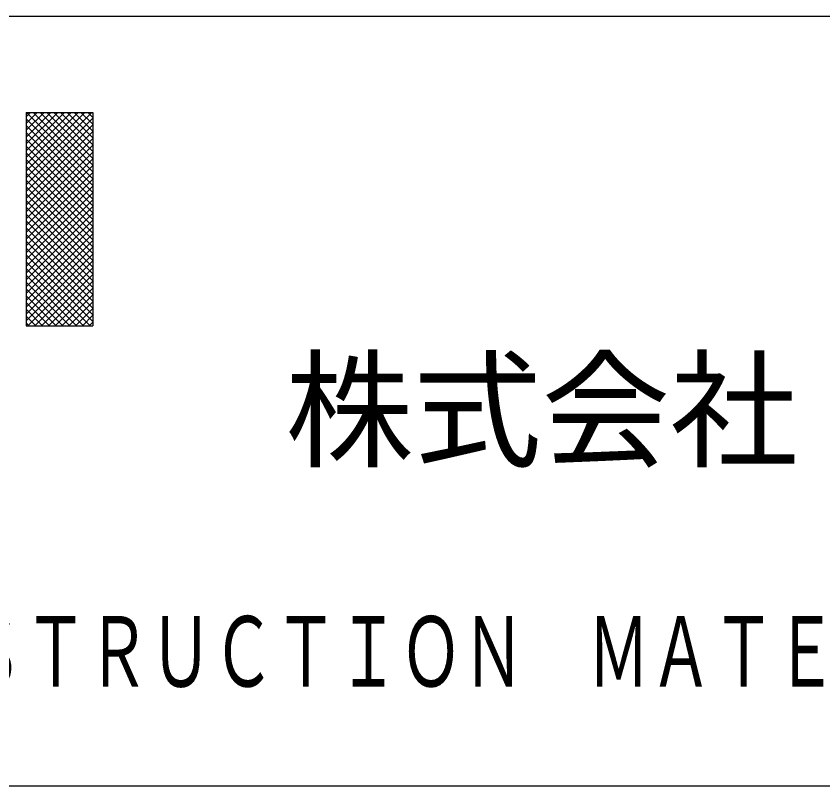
# Model space of a CAD drawing. Units: millimetres on the paper, enlarged 5 times. Extents: x -1033 to 1029, y -737 to 700.
# Drawn here: x -307 to -181.2, y -725 to -605 of the extents above; entities that cross this region are included whole.
import ezdxf
from ezdxf.enums import TextEntityAlignment as Align

# ---------------------------------------------------------------- set-up
doc = ezdxf.new("R2010")
doc.units = ezdxf.units.MM
doc.header["$LTSCALE"] = 5
doc.layers.add('F-1_中線', color=7, linetype='Continuous')
doc.layers.add('F-6_文字', color=7, linetype='Continuous')
doc.styles.add('ＭＳ ゴシック', font='')
doc.styles.get('ＭＳ ゴシック').set_extended_font_data('MS Gothic')

msp = doc.modelspace()

# ---------------------------------------------------------------- linework, layer by layer
at = {"layer": 'F-1_中線'}
for p, q in [((-1033.224, -605.011), (1029.276, -605.011)), ((-305.444, -620.691), (-304.765, -620.011)), ((-305.444, -621.752), (-303.704, -620.011)), ((-305.444, -622.812), (-302.643, -620.011)), ((-305.444, -623.873), (-301.583, -620.011)), ((-305.444, -624.934), (-300.522, -620.011)), ((-305.444, -625.994), (-299.461, -620.011)), ((-305.444, -627.055), (-298.401, -620.011)), ((-305.444, -628.115), (-297.34, -620.011)), ((-305.444, -629.176), (-296.279, -620.011)), ((-305.444, -630.237), (-295.219, -620.011)), ((-305.444, -620.011), (-295.042, -620.011)), ((-305.444, -620.011), (-305.444, -653.284)), ((-305.393, -620.011), (-295.042, -630.362)), ((-304.332, -620.011), (-295.042, -629.301)), ((-303.271, -620.011), (-295.042, -628.24)), ((-302.211, -620.011), (-295.042, -627.18)), ((-301.15, -620.011), (-295.042, -626.119)), ((-300.089, -620.011), (-295.042, -625.058)), ((-299.029, -620.011), (-295.042, -623.998)), ((-297.968, -620.011), (-295.042, -622.937)), ((-296.907, -620.011), (-295.042, -621.876)), ((-295.847, -620.011), (-295.042, -620.816)), ((-295.042, -620.011), (-295.042, -653.284)), ((-305.444, -631.297), (-295.042, -620.896)), ((-305.444, -621.021), (-295.042, -631.422)), ((-305.444, -632.358), (-295.042, -621.956)), ((-305.444, -622.081), (-295.042, -632.483)), ((-305.444, -633.419), (-295.042, -623.017)), ((-305.444, -623.142), (-295.042, -633.544)), ((-305.444, -634.479), (-295.042, -624.078)), ((-305.444, -624.203), (-295.042, -634.604)), ((-305.444, -635.54), (-295.042, -625.138)), ((-305.444, -625.263), (-295.042, -635.665)), ((-305.444, -636.601), (-295.042, -626.199)), ((-305.444, -626.324), (-295.042, -636.726)), ((-305.444, -637.661), (-295.042, -627.26)), ((-305.444, -627.385), (-295.042, -637.786)), ((-305.444, -638.722), (-295.042, -628.32)), ((-305.444, -628.445), (-295.042, -638.847)), ((-305.444, -639.783), (-295.042, -629.381)), ((-305.444, -629.506), (-295.042, -639.908)), ((-305.444, -640.843), (-295.042, -630.442)), ((-305.444, -630.567), (-295.042, -640.968)), ((-305.444, -641.904), (-295.042, -631.502)), ((-305.444, -631.627), (-295.042, -642.029)), ((-305.444, -642.965), (-295.042, -632.563)), ((-305.444, -632.688), (-295.042, -643.09)), ((-305.444, -644.025), (-295.042, -633.624)), ((-305.444, -633.749), (-295.042, -644.15)), ((-305.444, -645.086), (-295.042, -634.684)), ((-305.444, -634.809), (-295.042, -645.211)), ((-305.444, -646.147), (-295.042, -635.745)), ((-305.444, -635.87), (-295.042, -646.272)), ((-305.444, -647.207), (-295.042, -636.806)), ((-305.444, -636.931), (-295.042, -647.332)), ((-305.444, -648.268), (-295.042, -637.866)), ((-305.444, -637.991), (-295.042, -648.393)), ((-305.444, -649.329), (-295.042, -638.927)), ((-305.444, -639.052), (-295.042, -649.454)), ((-305.444, -650.389), (-295.042, -639.988)), ((-305.444, -640.112), (-295.042, -650.514)), ((-305.444, -651.45), (-295.042, -641.048)), ((-305.444, -641.173), (-295.042, -651.575)), ((-305.444, -652.511), (-295.042, -642.109)), ((-305.444, -642.234), (-295.042, -652.636)), ((-305.444, -643.294), (-295.455, -653.284)), ((-305.157, -653.284), (-295.042, -643.17)), ((-305.444, -644.355), (-296.515, -653.284)), ((-304.096, -653.284), (-295.042, -644.23)), ((-303.035, -653.284), (-295.042, -645.291)), ((-305.444, -645.416), (-297.576, -653.284)), ((-305.444, -646.476), (-298.637, -653.284)), ((-301.975, -653.284), (-295.042, -646.352)), ((-305.444, -647.537), (-299.697, -653.284)), ((-300.914, -653.284), (-295.042, -647.412)), ((-305.444, -648.598), (-300.758, -653.284)), ((-299.853, -653.284), (-295.042, -648.473)), ((-305.444, -649.658), (-301.819, -653.284)), ((-298.793, -653.284), (-295.042, -649.534)), ((-305.444, -650.719), (-302.879, -653.284)), ((-297.732, -653.284), (-295.042, -650.594)), ((-296.671, -653.284), (-295.042, -651.655)), ((-305.444, -651.78), (-303.94, -653.284)), ((-305.444, -652.84), (-305.001, -653.284)), ((-295.611, -653.284), (-295.042, -652.715)), ((-305.444, -653.284), (-295.042, -653.284)), ((-1033.224, -725.011), (1029.276, -725.011))]:
    msp.add_line(p, q, dxfattribs=at)

# ---------------------------------------------------------------- texts
at = {"layer": 'F-6_文字', "style": 'ＭＳ ゴシック'}
msp.add_text('株式会社', height=14.66, dxfattribs=at).set_placement((-265.047, -678.161), align=Align.BOTTOM_LEFT)
at = {"layer": 'F-6_文字', "style": 'ＭＳ ゴシック', "width": 0.65}
msp.add_text('ＫＩＲＩＩ\u3000ＣＯＮＳＴＲＵＣＴＩＯＮ\u3000ＭＡＴＥＲＩＡＬＳ\u3000ＣＯ．，ＬＴＤ．', height=11, dxfattribs=at).set_placement((-403.224, -712.846), align=Align.BOTTOM_LEFT)

doc.saveas('drawing.dxf')
